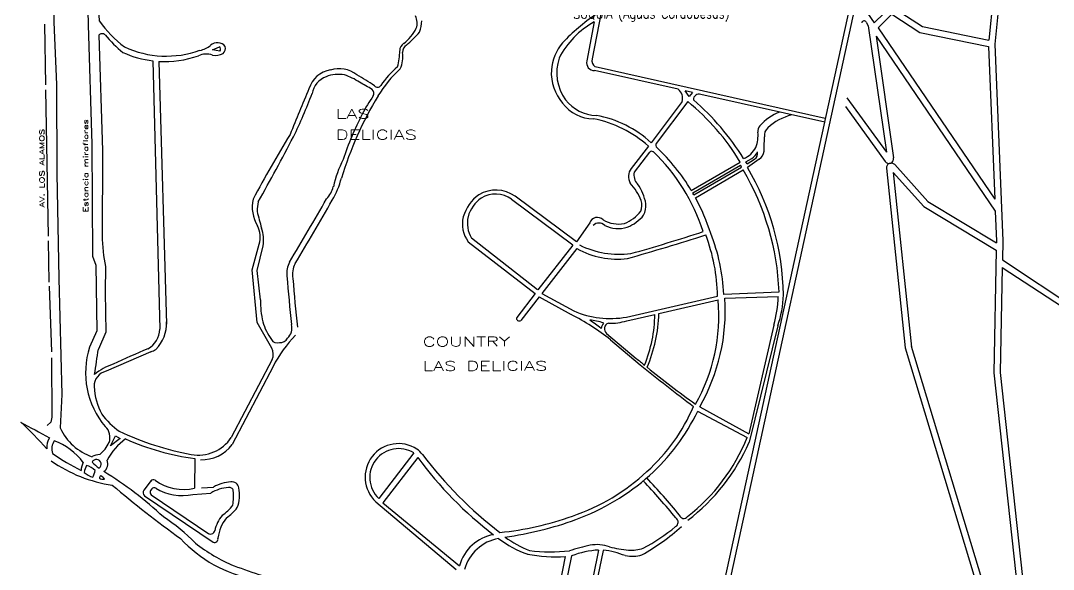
# Model space of a CAD drawing. Header units: millimetres. Extents: x 4374322 to 4409026, y 6503580 to 6534206.
# Drawn here: x 4375183 to 4377345, y 6529748 to 6530897 of the extents above; entities that cross this region are included whole.
import ezdxf

# ---------------------------------------------------------------- set-up
doc = ezdxf.new("R2010")
doc.units = ezdxf.units.MM
for name, color, linetype in [('LINEA CALLE', 252, 'Continuous'), ('NOMBRE BARRIO', 8, 'Continuous'), ('NOMBRE CALLE', 252, 'Continuous')]:
    doc.layers.add(name, color=color, linetype=linetype)
doc.styles.add('ROMANS', font='romans')
doc.styles.add('S1', font='ROMANS')

msp = doc.modelspace()

# ---------------------------------------------------------------- linework, layer by layer
at = {"layer": 'LINEA CALLE', "transparency": 33554687}
for p, q in [((4377222.3, 6530976.4), (4377209.8, 6530856.2)), ((4377236.1, 6530981.4), (4377222.2, 6530848)), ((4376955.5, 6530912.3), (4376969.6, 6530892)), ((4376969.6, 6530892), (4376990.5, 6530912.9)), ((4376977.9, 6530881.6), (4377006.6, 6530910.3)), ((4377006.6, 6530910.3), (4377065.6, 6530872.3)), ((4377015.7, 6530920.2), (4377070.7, 6530884.8)), ((4375233.1, 6530889.3), (4375235.2, 6530762.5)), ((4376953.1, 6530893.7), (4376957.1, 6530886.4)), ((4376957.1, 6530886.4), (4376995.4, 6530621.3)), ((4377070.7, 6530884.8), (4377209.8, 6530856.2)), ((4376973.7, 6530864.3), (4377010.6, 6530609.7)), ((4376973.7, 6530864.3), (4377223.3, 6530498.2)), ((4376977.9, 6530881.6), (4377222.3, 6530523.1)), ((4377065.6, 6530872.3), (4377209.2, 6530842.8)), ((4375584.4, 6530835.9), (4375599.5, 6530842.4)), ((4377209.2, 6530842.8), (4377222.3, 6530523.1)), ((4377222.2, 6530848), (4377239.1, 6530435.7)), ((4375600, 6530833.1), (4375584.4, 6530835.9)), ((4375235.4, 6530752), (4375240.5, 6530445.6)), ((4376912.7, 6530735.2), (4376995.4, 6530621.3)), ((4376909.6, 6530717), (4376992.5, 6530602.4)), ((4376995.4, 6530587.8), (4377034.7, 6530211.8)), ((4377012.8, 6530595.5), (4377082.1, 6530518.1)), ((4377009.6, 6530579.3), (4377047.8, 6530213.2)), ((4377009.6, 6530579.3), (4377073.6, 6530507.8)), ((4377082.1, 6530518.1), (4377225.7, 6530431.6)), ((4377073.6, 6530507.8), (4377225.4, 6530416.3)), ((4377223.3, 6530498.2), (4377225.8, 6530435.6)), ((4375240.6, 6530436.1), (4375242.3, 6530349.7)), ((4377225.8, 6530435.6), (4377225.7, 6530431.6)), ((4377239.1, 6530435.7), (4377238.3, 6530396.1)), ((4377225.4, 6530416.3), (4377220.4, 6530160)), ((4377238.3, 6530396.1), (4377406.3, 6530284.3)), ((4377238, 6530380.5), (4377233.7, 6530160.6)), ((4377238, 6530380.5), (4377406.3, 6530269.9)), ((4375242.6, 6530341.3), (4375247.8, 6530204)), ((4377047.3, 6530215.7), (4377208.3, 6529684.1)), ((4377034.7, 6530211.8), (4377195.6, 6529680.3)), ((4375247.9, 6530191.2), (4375248.7, 6530067.1)), ((4377220.4, 6530160), (4377281, 6529606.7)), ((4377233.7, 6530160.6), (4377294.9, 6529600.7)), ((4375248.7, 6530067.1), (4375246.2, 6530056.3)), ((4375246.2, 6530056.3), (4375238.3, 6530049.2))]:
    msp.add_line(p, q, dxfattribs=at)
for points in [[(4376525.5, 6529122.1), (4377050.5, 6531528.9)], [(4376541.5, 6529069.8), (4376531.7, 6529098.4), (4377061.5, 6531527.2)], [(4375246.1, 6531351.1), (4375251.3, 6531069.4), (4375252.5, 6530893.4), (4375258.2, 6530763.2), (4375258.6, 6530577), (4375262.7, 6530357.1), (4375269.1, 6530114.2), (4375265.9, 6530044.3)], [(4375284.7, 6531121.3), (4375320.1, 6531066.2), (4375324.7, 6530887.9), (4375332.1, 6530638.2), (4375333.7, 6530404), (4375340.2, 6530385.2), (4375342.9, 6530247.4), (4375327.3, 6530213.5)], [(4375338.1, 6531072), (4375347.8, 6530895.8)], [(4376426.7, 6531062.1), (4376379.5, 6530816.7)], [(4376384, 6530894.1), (4376368.4, 6530813.1)], [(4375346.5, 6530866.4), (4375354.1, 6530624.8), (4375353.9, 6530438.6)], [(4375460, 6530812.7), (4375474.2, 6530251.2)], [(4375472.3, 6530811.6), (4375488.4, 6530261.7)], [(4376867.5, 6530692.1), (4376385.9, 6530800.3)], [(4376559.4, 6530753.2), (4376384.6, 6530792.4)], [(4376589.4, 6530746.4), (4376573.9, 6530749.9)], [(4376589.4, 6530746.4), (4376582.7, 6530738), (4376573.9, 6530749.9)], [(4376866.2, 6530684.3), (4376607, 6530742.5)], [(4376567.8, 6530727.9), (4376503.2, 6530641.5)], [(4376579.5, 6530727.8), (4376513.6, 6530640)], [(4376497.2, 6530634.2), (4376461.4, 6530587.6)], [(4376499.8, 6530621.9), (4376467.5, 6530579.7)], [(4376701.4, 6530601.4), (4376713.8, 6530608.6)], [(4376703.6, 6530597.5), (4376719.4, 6530606.8)], [(4376729.4, 6530606.8), (4376704.3, 6530589.7)], [(4376586.9, 6530541.7), (4376689.5, 6530600.8)], [(4376590.1, 6530536.3), (4376690, 6530594.3)], [(4376592.3, 6530532.5), (4376692.3, 6530590.5)], [(4376595.7, 6530526.3), (4376695.8, 6530584.4)], [(4376339.1, 6530427.1), (4376210.9, 6530522.9)], [(4376346.4, 6530433.6), (4376218.3, 6530529.5)], [(4376374.4, 6530473.5), (4376346.4, 6530433.6)], [(4375353.9, 6530438.6), (4375356.3, 6530405.3), (4375360.4, 6530382), (4375360.1, 6530328.6), (4375361.2, 6530245.2), (4375345.8, 6530209.3)], [(4376120, 6530434.2), (4376260.1, 6530325.6)], [(4376265.1, 6530333.8), (4376126.8, 6530441.9)], [(4375709, 6530211.5), (4375678, 6530264.8), (4375667.6, 6530375.1), (4375682.6, 6530429.2)], [(4375685.2, 6530312.6), (4375678.5, 6530373.7), (4375690.6, 6530425.6)], [(4376339.1, 6530427.1), (4376265.7, 6530333.3)], [(4376347.5, 6530419.8), (4376274.2, 6530326)], [(4376260.3, 6530325.5), (4376221.5, 6530275.9)], [(4376274.3, 6530326), (4376341, 6530289.5)], [(4376655, 6530324.1), (4376770.8, 6530329.4)], [(4376268.3, 6530318.5), (4376230, 6530269.4)], [(4376268.4, 6530318.5), (4376335.2, 6530282)], [(4376451, 6530276.6), (4376642.1, 6530320.4)], [(4376519, 6530284), (4376643.1, 6530312.5)], [(4376657.1, 6530315.7), (4376769, 6530319.2)], [(4376452, 6530268.6), (4376510.8, 6530282.1)], [(4376759.9, 6530259.6), (4376707.4, 6530032.4)], [(4376767.9, 6530258), (4376708.3, 6530014.4)], [(4376409.8, 6530242.3), (4376471.8, 6530189.9)], [(4376418.1, 6530229.1), (4376480.2, 6530176.7)], [(4375455.9, 6530204), (4375362.2, 6530163.2)], [(4375709.9, 6530187.5), (4375624, 6530024.3)], [(4375711.4, 6530173), (4375625.6, 6530009.7)], [(4376604.6, 6530088.7), (4376707.4, 6530032.4)], [(4376600.3, 6530079.5), (4376703.9, 6530024.7)], [(4375381.6, 6530027.7), (4375391.2, 6530022.6), (4375371, 6530006.7), (4375381.6, 6530027.7)], [(4375547.7, 6529980.1), (4375547, 6529918.3)], [(4376006.2, 6529992), (4375933, 6529896.8)], [(4376014.5, 6529982.5), (4375941.3, 6529887.3)], [(4375456.3, 6529934.1), (4375441, 6529914.2)], [(4375457.4, 6529917.2), (4375454.6, 6529913.7)], [(4375561.9, 6529918.8), (4375586.8, 6529920.7)], [(4375442.4, 6529902.5), (4375586, 6529805.2)], [(4375456.6, 6529904.7), (4375577.3, 6529822.8)], [(4375543.5, 6529905.3), (4375581.2, 6529907.9)], [(4375926.7, 6529889.9), (4376094.6, 6529748.4)], [(4375941.3, 6529887.3), (4376102, 6529756.1)], [(4376393, 6529788.8), (4376328.9, 6529475.4)], [(4376402.5, 6529787.8), (4376391.6, 6529734.4)], [(4376336.4, 6529776.6), (4376276.4, 6529483.3)], [(4376323.2, 6529775.2), (4376296.6, 6529639.2)]]:
    msp.add_lwpolyline(points, dxfattribs=at)
for centre, radius, start, end in [((4377188.7, 6530769.2), 220.3, 23.8064, 54.0544), ((4375980.9, 6530891.8), 32.3, 340.308, 27.3767), ((4376664.9, 6530511.2), 485.9, 124.8869, 135.6678), ((4375572.3, 6531060.9), 278.6, 216.3331, 231.8653), ((4375950.5, 6530898.9), 72.5, 339.1285, 358.3912), ((4376468.7, 6530737.9), 177.7, 118.4745, 153.0223), ((4376948.7, 6530891.3), 5, 28.786, 168.8085), ((4375353.5, 6530860.2), 9.32, 47.6012, 138.0301), ((4375606.2, 6531080.8), 326.3, 220.9438, 230.1572), ((4375927.6, 6530923.7), 94, 307.6863, 332.8853), ((4375730, 6531130.7), 386.6, 312.4577, 318.2193), ((4375487.9, 6531033.5), 210.8, 245.423, 289.5489), ((4375548.9, 6530884.3), 50.5, 280.9673, 309.3272), ((4375594.9, 6530829.7), 21, 39.2522, 132.0631), ((4375594.9, 6530837.3), 6.91, 322.4091, 48.7645), ((4375597, 6530839.2), 14.7, 311.2512, 14.8614), ((4375993.2, 6530835.2), 16.4, 119.7406, 183.7313), ((4375999, 6530831.3), 16.4, 119.7406, 183.7313), ((4376399.1, 6530784.1), 105.4, 140.8146, 174.9011), ((4375484.9, 6531022.1), 210.8, 245.423, 263.2411), ((4375484.9, 6531022.1), 210.8, 266.5778, 289.5489), ((4375571.5, 6530788.8), 38.1, 70.101, 115.0077), ((4375590, 6530862.7), 38.4, 261.8147, 295.7652), ((4375828.9, 6530837.6), 148, 345.4412, 358.6362), ((4375923.4, 6530821.5), 59.9, 334.7757, 8.3468), ((4376133, 6530618.6), 242.7, 131.5001, 143.9544), ((4376400.6, 6530787.8), 95.3, 161.2494, 216.2197), ((4376384, 6530808.6), 16.2, 165.7909, 272.1824), ((4376393.8, 6530812.8), 14.8, 164.858, 237.7462), ((4375840.2, 6530738.5), 55.8, 98.9127, 163.4654), ((4375839.6, 6530735.5), 47.3, 111.2985, 169.1841), ((4375847.7, 6530717.9), 66.6, 78.7086, 112.2665), ((4375849.7, 6530736.7), 59.7, 51.4524, 107.7634), ((4375826.3, 6530672.1), 116.4, 55.3636, 72.804), ((4375603.3, 6530282.6), 575.5, 56.1657, 60.47), ((4376161.4, 6530597.4), 270.6, 132.7973, 148.3167), ((4376392.1, 6530788.2), 98.2, 176.8969, 220.6778), ((4380886.9, 6528579.1), 5544.7, 156.9023, 157.9709), ((4375299.1, 6529698.8), 1222.8, 59.5429, 60.9677), ((4375930, 6530765.1), 7.67, 215.2235, 331.5909), ((4374823.5, 6531108.6), 1035.8, 333.9618, 339.4123), ((4376588.4, 6530343.6), 767.2, 148.9303, 163.0448), ((4376167.4, 6530564.5), 302, 144.6413, 153.124), ((4375912.5, 6530744.7), 10.2, 327.5175, 51.7785), ((4376546.4, 6530734.8), 22.5, 342.1083, 54.7043), ((4376603, 6530731.7), 11.5, 69.6755, 183.5098), ((4376383.9, 6530774.5), 83.2, 217.2214, 268.8913), ((4376390, 6530781.8), 83.2, 217.2214, 268.8913), ((4376270.9, 6530349.4), 488.2, 30.9853, 50.8098), ((4376249.9, 6530332.8), 524.7, 31.6553, 49.3685), ((4376519.5, 6530382.1), 698.5, 152.832, 161.2795), ((4376337.4, 6530457.2), 238.4, 47.9427, 79.161), ((4376343.5, 6530464.5), 238.4, 47.9427, 79.161), ((4376806.9, 6530610.9), 100.8, 110.3022, 139.1192), ((4376828.7, 6530582.5), 121.5, 105.1718, 132.1757), ((4376740.4, 6530666.5), 14.2, 133.2887, 192.8251), ((4376761, 6530656.6), 21.2, 131.1107, 187.9462), ((4378225.4, 6529156.3), 2898.3, 148.7736, 151.8605), ((4372037.9, 6532574.2), 4183, 330.5541, 332.6744), ((4376644.6, 6530658.1), 82.1, 341.2462, 3.6499), ((4374115.1, 6530675.7), 2625, 358.8653, 359.5188), ((4376518.6, 6530636.2), 6.24, 142.5136, 232.5243), ((4376226.3, 6530325.1), 420.7, 30.9914, 46.7096), ((4376677.1, 6530655.3), 51, 292.3644, 332.4552), ((4376080.6, 6530494.4), 249.1, 153.3267, 167.2431), ((4376504.1, 6530617.2), 6.27, 59.993, 132.5491), ((4376230.9, 6530333.5), 400, 17.729, 46.3008), ((4376694.3, 6530636.6), 34.2, 304.9169, 335.1174), ((4376711.8, 6530618.5), 14, 303.0773, 15.4949), ((4376714.7, 6530627.2), 25.1, 305.8604, 352.1622), ((4377000.7, 6530608.1), 10, 214.9901, 8.8253), ((4376482.9, 6530570.5), 27.5, 141.4362, 210.3205), ((4376222.3, 6530306.9), 548.9, 31.1024, 31.565), ((4376225.1, 6530307.4), 546.1, 2.3055, 30.4753), ((4376233.7, 6530314), 548.9, 31.1024, 31.565), ((4376250.4, 6530317.4), 529.3, 0.5857, 30.9591), ((4377005.4, 6530588.8), 10, 41.8223, 185.9562), ((4375704.2, 6530602.7), 154.3, 328.1075, 346.7736), ((4376492.4, 6530573.5), 25.6, 165.8614, 226.1672), ((4375786.2, 6530561.7), 52.8, 314.8186, 346.5509), ((4376177.9, 6530472.2), 70.1, 54.8129, 120.4687), ((4376360.9, 6530468.9), 131.8, 22.9543, 41.729), ((4376384.2, 6530492.8), 109.8, 10.9137, 34.5139), ((4375744.6, 6530506.5), 76.7, 167.4361, 210.7173), ((4375753.1, 6530498.5), 75.1, 165.1214, 180.7119), ((4372624.1, 6532307.4), 3662.7, 328.4598, 330.8666), ((4372635.9, 6532304.3), 3662.7, 328.4598, 330.8666), ((4376192.5, 6530462.5), 86.2, 125.5523, 163.9532), ((4376189.2, 6530466.6), 72.4, 125.5523, 163.9532), ((4376177, 6530474.8), 58.9, 54.8129, 120.4687), ((4376448.4, 6530510.7), 35.1, 338.56, 15.7835), ((4376449, 6530454.5), 163.1, 28.5545, 30.0964), ((4376226.3, 6530325.1), 420.7, 17.4319, 28.5794), ((4391264, 6534586), 16113.3, 194.69838, 194.82667), ((4376419.7, 6530545.2), 77.6, 290.5055, 322.3674), ((4376444.5, 6530511), 47.6, 333.9141, 3.1712), ((4376169.4, 6530471.1), 61.7, 165.7838, 216.779), ((4376181.4, 6530473.6), 63.2, 168.1025, 210.1791), ((4376390.6, 6530468), 17.1, 45.6, 161.4158), ((4376393.7, 6530456.2), 17.1, 45.6, 135.1294), ((4376434.3, 6530531.8), 60.6, 238.4369, 281.9804), ((4376425.8, 6530537.4), 77.6, 290.5055, 322.3674), ((4375635.9, 6530443.5), 48.9, 342.889, 29.0468), ((4375620.2, 6530437.9), 71.4, 350.1482, 20.3193), ((4376433.5, 6530521.2), 59.7, 242.2705, 289.0416), ((4375461.5, 6533964.5), 3692.9, 285.6954, 288.15), ((4375099.7, 6535206.7), 4994.5, 285.725, 287.6877), ((4376266.3, 6530313.6), 375.8, 1.0464, 21.0089), ((4376263.4, 6530306.1), 392.1, 2.6214, 21.6949), ((4376432.1, 6530571.4), 173.6, 240.8546, 277.021), ((4376437, 6530597.9), 190.1, 243.7956, 277.1173), ((4375794.9, 6530367.6), 54.7, 154.1272, 185.334), ((4375799.2, 6530366.4), 47.1, 152.1785, 191.2842), ((4378012, 6530530.7), 2277.7, 184.2351, 186.8076), ((4378026.2, 6530525.5), 2279.4, 184.2351, 186.8076), ((4376561.6, 6530328.9), 218.2, 340.9785, 358.3888), ((4375866.3, 6530308.3), 181.2, 178.6464, 193.3451), ((4376270.3, 6530278.7), 374.3, 330.4646, 5.1717), ((4376257.7, 6530288.7), 400.4, 330.0437, 3.8671), ((4376505.7, 6530329.1), 263.5, 344.7209, 357.8473), ((4376095.1, 6529813.4), 526.5, 52.1443, 62.867), ((4376416.9, 6530460.3), 186.9, 246.0585, 280.5257), ((4376211.9, 6530287.6), 299, 338.0336, 358.9468), ((4376209.9, 6530292.2), 309.2, 336.9962, 358.4714), ((4375414, 6530261.9), 74.4, 314.272, 3.5416), ((4375807.1, 6530300.9), 122.1, 196.3733, 215.8851), ((4375721.4, 6530253.9), 29.7, 313.0608, 13.2751), ((4376226.8, 6530273.9), 5.62, 159.4454, 305.2546), ((4376011.7, 6529748.2), 635.5, 52.5586, 55.2), ((4376363.8, 6530148.3), 122.3, 71.2981, 85.058), ((4376462.5, 6530230.9), 68.1, 150.8647, 161.252), ((4376417, 6530252), 12.1, 106.5102, 233.1904), ((4376417.9, 6530379.6), 116.1, 267.8689, 287.0843), ((4375428.3, 6530251), 45.9, 297.5763, 0.2446), ((4375945.8, 6530054.1), 262.8, 135.406, 153.0985), ((4375494.3, 6530160), 175.3, 162.2327, 220.0492), ((4375720.4, 6530236.3), 14, 209.89, 287.9213), ((4375726.2, 6530240.5), 17.6, 265.282, 332.0219), ((4370115.2, 6530974.7), 5286.3, 351.095, 351.6753), ((4376513.5, 6527712.4), 2715, 113.0722, 114.7588), ((4375441.2, 6530249.4), 47.7, 287.9391, 301.2564), ((4375681.5, 6530198.5), 30.4, 338.8164, 25.3489), ((4375416, 6530061), 123.4, 108.6921, 129.3843), ((4378246.1, 6532341.8), 2789, 230.4928, 230.9537), ((4378254.5, 6532328.6), 2789, 230.4928, 233.4035), ((4377814.1, 6531800.6), 2096.6, 230.9953, 234.4786), ((4375370, 6530130.9), 33.3, 103.5718, 180.1009), ((4375470.4, 6530136.9), 133.7, 182.5874, 208.4753), ((4376238.7, 6530238.9), 383.3, 311.7986, 337.044), ((4375489.9, 6530177.4), 172.2, 217.2588, 234.3807), ((4376212, 6530265.3), 430.5, 311.9454, 334.4322), ((4374709.9, 6529542), 699.3, 40.9994, 47.4085), ((4376134, 6531730.9), 1925.3, 240.4023, 242.4492), ((4375369.7, 6530092.6), 114.5, 204.9424, 251.1897), ((4375340.6, 6530024.9), 29.6, 338.1945, 48.8134), ((4375272.4, 6530004.2), 34.9, 145.717, 185.7088), ((4375477.8, 6529917.2), 128.3, 125.7425, 152.3872), ((4375658.8, 6530612), 634.5, 244.8945, 259.2255), ((4375621.8, 6530514.9), 539.9, 246.0703, 262.1112), ((4375554.3, 6530071.9), 84.5, 260.3937, 325.668), ((4376337.6, 6530170.8), 394.4, 307.7548, 338.2458), ((4375279.3, 6530000.4), 31, 146.1582, 198.0861), ((4375200.5, 6529883.3), 144.5, 38.0479, 68.4572), ((4375308.6, 6530040), 64.9, 308.2402, 336.3139), ((4375562.5, 6530056.4), 78.5, 267.8478, 323.5085), ((4375974.2, 6529941.5), 70.1, 56.9689, 227.3569), ((4375974.3, 6529940.8), 60.3, 58.1083, 226.7766), ((4375977.9, 6529951.6), 59.6, 38.4319, 54.6469), ((4376326.4, 6530183.1), 417.5, 307.3537, 336.1576), ((4375576.9, 6530471.8), 581.7, 235.7958, 242.644), ((4375341.6, 6529968.3), 10.1, 306.7557, 153.1488), ((4375357.3, 6529931), 58.7, 98.3614, 114.7635), ((4375344.8, 6529969.3), 20.6, 307.1978, 20.9587), ((4376652.8, 6530450.9), 791.8, 216.2718, 232.7155), ((4376712.9, 6530508.9), 862.8, 217.0862, 232.3736), ((4375418.2, 6530221), 299.4, 235.137, 261.691), ((4375349.1, 6529953.5), 39.6, 151.4935, 177.4197), ((4375355.7, 6529947), 39.6, 151.4935, 173.8776), ((4375305.1, 6529916.7), 51.7, 48.879, 72.1407), ((4375417.9, 6530059.1), 121.4, 225.3081, 234.5965), ((4375301.4, 6529960.7), 38, 328.8114, 352.371), ((4375355, 6529997.8), 60.5, 230.2259, 249.5618), ((4375352.9, 6529939.6), 4.9, 113.6852, 185.2627), ((4375356.2, 6529956.3), 19.1, 244.4017, 276.4488), ((4375346.6, 6529931.8), 13, 25.5522, 70.7911), ((4374971.8, 6529315.5), 744.9, 46.7734, 58.8385), ((4375460.8, 6529929.7), 6.29, 55.7868, 148.7374), ((4375524.4, 6530019.3), 103.6, 234.5956, 282.6291), ((4376198.4, 6530271), 434.2, 288.7878, 312.9515), ((4376177.8, 6530307.2), 484.5, 290.2361, 311.6453), ((4375473.9, 6528972.5), 1396, 39.2585, 43.509), ((4375481.1, 6528978.6), 1396, 39.2585, 43.509), ((4376787, 6531582), 2177.2, 229.5675, 234.3448), ((4375448.5, 6529909.2), 9.03, 146.2066, 227.7212), ((4375462.1, 6529910.7), 8.11, 158.2498, 227.3827), ((4375462.5, 6529912.6), 6.87, 55.0454, 145.6559), ((4375520.9, 6530006.4), 103.6, 237.8884, 282.6291), ((4375621.7, 6529843.7), 75.9, 92.5031, 122.2944), ((4375628.1, 6529847.9), 83.7, 93.3569, 119.5555), ((4375620.2, 6529911.8), 7.98, 8.1453, 102.8086), ((4375625.1, 6529916.8), 14.8, 8.2628, 97.2157), ((4375505.3, 6529900.9), 123.3, 351.6075, 5.5956), ((4375574.3, 6529903.5), 67.2, 337.4721, 13.239), ((4375560.8, 6529930.3), 81.7, 302.6304, 324.5646), ((4375569.8, 6529925.2), 81.7, 302.6304, 324.5646), ((4375274.9, 6529537.4), 381.9, 44.1511, 57.1574), ((4375664.3, 6529813.1), 76.6, 140.8868, 167.7566), ((4375680.5, 6529803.7), 85, 141.6997, 173.0627), ((4376117.5, 6530484), 662, 275.9525, 289.4762), ((4376095.2, 6530547.9), 739, 277.9173, 289.7851), ((4376549, 6529847.1), 10.6, 299.2849, 56.8353), ((4376571.2, 6529864.6), 9.64, 195.9628, 324.4743), ((4375580.3, 6529831.7), 9.37, 220.5791, 349.3247), ((4376259.4, 6530179.2), 459, 299.2282, 312.0003), ((4376285.5, 6530168.6), 426.2, 298.1, 309.0842), ((4375722.7, 6530001.9), 278.7, 222.699, 259.304), ((4375764.1, 6530077.2), 348.3, 231.822, 247.3216), ((4375588.8, 6529812.2), 7.54, 247.7218, 13.2715), ((4376188.1, 6529733.1), 89.1, 99.6182, 165.0474), ((4376198.5, 6529725), 89.1, 99.6182, 165.0474), ((4376309.8, 6529975.4), 205.7, 232.1576, 251.4791), ((4376372.6, 6530071.6), 310.1, 235.5205, 246.3166), ((4376291, 6530139.8), 354.8, 263.0335, 276.6123), ((4376711.2, 6528430.4), 1409, 103.7879, 105.6226), ((4376402.5, 6529606.5), 182.5, 93.0017, 111.2383), ((4376389.9, 6529722.4), 77.7, 70.5535, 100.7772), ((4376370, 6529562.9), 228.3, 69.7956, 81.7592), ((4376476.7, 6530015.1), 227.6, 254.4853, 264.6513), ((4376459.1, 6529875.4), 87.1, 267.635, 288.1898), ((4376304.6, 6530094.1), 319.5, 259.1209, 273.3378), ((4376462.9, 6529853.3), 77.5, 259.5784, 285.4999), ((4376083.3, 6530982.8), 1308, 249.7157, 255.2151)]:
    msp.add_arc(centre, radius, start, end, dxfattribs=at)

# ---------------------------------------------------------------- texts
at = {"layer": 'NOMBRE BARRIO', "transparency": 33554687, "style": 'ROMANS', "width": 0.857926}
msp.add_text('SUQUIA (Aguas Cordobesas)', height=20, rotation=0.0455, dxfattribs=at).set_placement((4376339.8, 6530901.4))
at = {"layer": 'NOMBRE BARRIO', "transparency": 33554687, "style": 'ROMANS', "width": 1.5}
for s, p in [('LAS', (4375842.9, 6530691.8)), ('DELICIAS', (4375842.9, 6530648.1))]:
    msp.add_text(s, height=20, dxfattribs=at).set_placement(p)
at = {"layer": 'NOMBRE BARRIO', "linetype": 'Continuous', "transparency": 33554687, "style": 'S1', "width": 1.5}
for s, p in [('COUNTRY', (4376024.9, 6530214.9)), ('LAS DELICIAS', (4376024.7, 6530163.9))]:
    msp.add_text(s, height=20, rotation=0.1337, dxfattribs=at).set_placement(p)
at = {"layer": 'NOMBRE CALLE', "transparency": 33554687, "style": 'ROMANS', "width": 1.5}
for s, p in [('AV. LOS ALAMOS', (4375232.8, 6530505.7)), ('Estancia miraflores', (4375324.3, 6530495.3))]:
    msp.add_text(s, height=10, rotation=90.0956, dxfattribs=at).set_placement(p)

doc.saveas('drawing.dxf')
